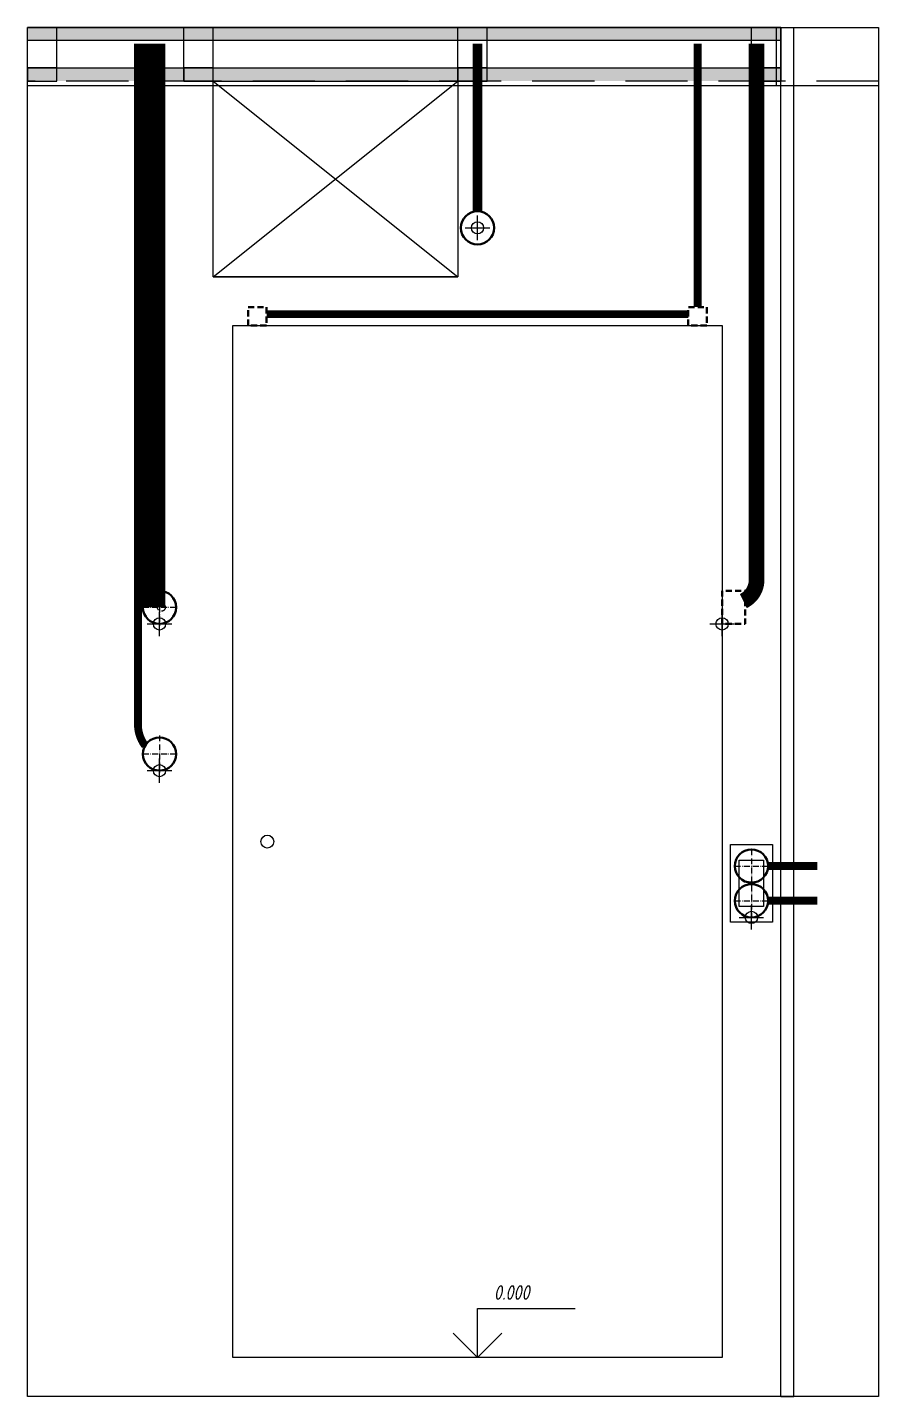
# Model space of a CAD drawing. Header units: millimetres. Extents: x -36531 to 56557, y -58468 to 154.
# Drawn here: x -15047 to -13307, y -44400 to -41600 of the extents above; entities that cross this region are included whole.
import ezdxf

# ---------------------------------------------------------------- set-up
doc = ezdxf.new("R2010")
doc.units = ezdxf.units.MM
doc.header["$PDMODE"] = 34
doc.header["$PDSIZE"] = 25
doc.linetypes.add('ACAD_ISO10W100', pattern=[18.5, 12, -3, 0.5, -3])
doc.linetypes.add('DASHED', pattern=[19.05, 12.7, -6.35])
for name, color, linetype in [('01 Черновое', 7, 'Continuous'), ('02 ЭОМ и СС', 7, 'Continuous'), ('03 Потолок', 7, 'Continuous'), ('04 Лючки', 7, 'Continuous'), ('10 Перегородки', 7, 'Continuous'), ('11 Привязка размеры', 7, 'Continuous')]:
    doc.layers.add(name, color=color, linetype=linetype)
doc.layers.add('100 noprint', color=1, linetype='Continuous', plot=False)
doc.styles.add('ГОСТ-ISOCPEUR', font='isocpeui.ttf', dxfattribs={"width": 0.8})

msp = doc.modelspace()

# ---------------------------------------------------------------- hatches: boundary and pattern name
at = {"layer": '03 Потолок', "lineweight": -2}
for color, points in [(9, [(-13507.2, -41626.7), (-13507.2, -41599.7), (-15047.2, -41599.7), (-15047.2, -41626.7)]), (252, [(-14987.2, -41709.7), (-14987.2, -41682.7), (-15047.2, -41682.7), (-15047.2, -41709.7)]), (252, [(-14667.2, -41709.7), (-14667.2, -41682.7), (-14727.2, -41682.7), (-14727.2, -41709.7)]), (252, [(-14107.2, -41709.7), (-14107.2, -41682.7), (-14167.2, -41682.7), (-14167.2, -41709.7)]), (252, [(-13507.2, -41709.7), (-13507.2, -41682.7), (-13567.2, -41682.7), (-13567.2, -41709.7)])]:
    msp.add_hatch(color=color, dxfattribs=at).paths.add_polyline_path(points)
h = msp.add_hatch(color=9, dxfattribs=at)
h.paths.add_polyline_path([(-14727.2, -41709.7), (-14727.2, -41682.7), (-14987.2, -41682.7), (-14987.2, -41709.7)])
h.paths.add_polyline_path([(-14167.2, -41709.7), (-14167.2, -41682.7), (-14667.2, -41682.7), (-14667.2, -41709.7)])
h.paths.add_polyline_path([(-13567.2, -41709.7), (-13567.2, -41682.7), (-14107.2, -41682.7), (-14107.2, -41709.7)])

# ---------------------------------------------------------------- linework, layer by layer
at = {"layer": '01 Черновое'}
for points in [[(-15047.2, -44399.7), (-15047.2, -41599.7), (-13307.2, -41599.7), (-13307.2, -44399.7)], [(-14627.2, -44319.7), (-14627.2, -42209.7), (-13627.2, -42209.7), (-13627.2, -44319.7)]]:
    msp.add_lwpolyline(points, close=True, dxfattribs=at)
msp.add_circle((-14556.8, -43264.7), 13.2, dxfattribs=at)
at = {"layer": '02 ЭОМ и СС', "color": 254}
for points in [[(-14821.3, -41632.7, 16, 16, 0), (-14821.3, -43024.9, 16, 16, 0.164349), (-14806.6, -43068.6, 16, 16, 0)], [(-14789.3, -41632.7, 16, 16, 0), (-14789.3, -42785.7, 16, 16, 0)], [(-13587.2, -42765.7, 16, 16, 0.287008), (-13564.7, -42729.7, 16, 16, 0), (-13564.7, -41632.7, 16, 16, 0)]]:
    msp.add_lwpolyline(points, format="xyseb", dxfattribs=at)
at = {"layer": '02 ЭОМ и СС', "flags": 128}
for points in [[(-14805.3, -41632.7, 16, 16, 0), (-14805.3, -42785.7, 16, 16, 0)], [(-14773.3, -41632.7, 16, 16, 0), (-14773.3, -42785.7, 16, 16, 0)], [(-13677.2, -42171.7, 16, 16, 0), (-13677.2, -41632.7, 16, 16, 0)], [(-13580.2, -42780.1, 16, 16, 0.287008), (-13548.7, -42729.7, 16, 16, 0), (-13548.7, -41632.7, 16, 16, 0)]]:
    msp.add_lwpolyline(points, format="xyseb", dxfattribs=at)
at = {"layer": '02 ЭОМ и СС', "color": 5, "flags": 128}
msp.add_lwpolyline([(-14127.2, -41975.7, 20, 20, 0), (-14127.2, -41632.7, 20, 20, 0)], format="xyseb", dxfattribs=at)
at = {"layer": '02 ЭОМ и СС', "linetype": 'DASHED', "lineweight": 40, "flags": 128}
for points in [[(-14596.2, -42209.7), (-14596.2, -42171.7), (-14558.2, -42171.7), (-14558.2, -42209.7)], [(-13696.2, -42209.7), (-13696.2, -42171.7), (-13658.2, -42171.7), (-13658.2, -42209.7)], [(-13580.2, -42751.7), (-13580.2, -42819.7), (-13627.2, -42819.7), (-13627.2, -42751.7)]]:
    msp.add_lwpolyline(points, close=True, dxfattribs=at)
at = {"layer": '02 ЭОМ и СС', "const_width": 16, "flags": 128}
msp.add_lwpolyline([(-14558.2, -42186.2), (-13696.2, -42186.2)], dxfattribs=at)
at = {"layer": '02 ЭОМ и СС', "color": 3, "const_width": 16, "flags": 128}
for points in [[(-13533.2, -43314.7), (-13432.2, -43314.7)], [(-13533.2, -43385.7), (-13432.2, -43385.7)]]:
    msp.add_lwpolyline(points, dxfattribs=at)
at = {"layer": '02 ЭОМ и СС', "color": 5, "lineweight": 40}
msp.add_circle((-14127.2, -42009.7), 34, dxfattribs=at)
at = {"layer": '02 ЭОМ и СС', "lineweight": 40}
for centre in [(-14777.2, -42785.7), (-14777.2, -43085.7)]:
    msp.add_circle(centre, 34, dxfattribs=at)
at = {"layer": '02 ЭОМ и СС', "linetype": 'DASHED'}
msp.add_circle((-14773.3, -42785.7), 8, dxfattribs=at)
at = {"layer": '02 ЭОМ и СС', "color": 3, "lineweight": 40}
for centre in [(-13567.2, -43314.7), (-13567.2, -43385.7)]:
    msp.add_circle(centre, 34, dxfattribs=at)
at = {"layer": '03 Потолок', "color": 1, "ltscale": 10}
for p, q in [((-15047.2, -41719.2), (-15047.2, -41599.7)), ((-13507.2, -41599.7), (-15047.2, -41599.7)), ((-14987.2, -41709.7), (-14987.2, -41599.7)), ((-14727.2, -41709.7), (-14727.2, -41599.7)), ((-14667.2, -41709.7), (-14667.2, -41599.7)), ((-14167.2, -41709.7), (-14167.2, -41599.7)), ((-14107.2, -41709.7), (-14107.2, -41599.7)), ((-13567.2, -41709.7), (-13567.2, -41599.7)), ((-13507.2, -41722.2), (-13507.2, -41599.7)), ((-13507.2, -41626.7), (-15047.2, -41626.7)), ((-15047.2, -41682.7), (-13507.2, -41682.7)), ((-14667.2, -42109.7), (-14167.2, -42109.7))]:
    msp.add_line(p, q, dxfattribs=at)
at = {"layer": '03 Потолок', "color": 1, "lineweight": -2}
for p, q in [((-13516.7, -41599.7), (-13516.7, -41719.2)), ((-13507.2, -41719.2), (-15047.2, -41719.2)), ((-13307.2, -41719.2), (-13516.7, -41719.2))]:
    msp.add_line(p, q, dxfattribs=at)
at = {"layer": '03 Потолок', "color": 1, "linetype": 'DASHED', "ltscale": 10}
for p, q in [((-13507.2, -41599.7), (-13507.2, -41709.7)), ((-13507.2, -41709.7), (-15047.2, -41709.7)), ((-13307.2, -41709.7), (-13507.2, -41709.7))]:
    msp.add_line(p, q, dxfattribs=at)
at = {"layer": '03 Потолок', "color": 1, "lineweight": -2}
for points in [[(-14987.2, -41709.7), (-14987.2, -41682.7), (-15047.2, -41682.7), (-15047.2, -41709.7)], [(-14667.2, -41709.7), (-14667.2, -41682.7), (-14727.2, -41682.7), (-14727.2, -41709.7)], [(-14107.2, -41709.7), (-14107.2, -41682.7), (-14167.2, -41682.7), (-14167.2, -41709.7)], [(-13507.2, -41709.7), (-13507.2, -41682.7), (-13567.2, -41682.7), (-13567.2, -41709.7)]]:
    msp.add_lwpolyline(points, close=True, dxfattribs=at)
at = {"layer": '04 Лючки', "color": 2, "lineweight": -2}
for p, q in [((-14667.2, -42109.7), (-14167.2, -41709.7)), ((-14667.2, -41709.7), (-14167.2, -42109.7))]:
    msp.add_line(p, q, dxfattribs=at)
at = {"layer": '04 Лючки', "color": 2, "lineweight": -2, "flags": 128}
msp.add_lwpolyline([(-14167.2, -42109.7), (-14667.2, -42109.7), (-14667.2, -41709.7), (-14167.2, -41709.7)], close=True, dxfattribs=at)
at = {"layer": '10 Перегородки', "color": 1}
for p, q in [((-13507.2, -44399.7), (-13507.2, -41599.7)), ((-13507.2, -41599.7), (-13480.2, -41599.7)), ((-13480.2, -44399.7), (-13480.2, -41599.7)), ((-13507.2, -44399.7), (-13480.2, -44399.7))]:
    msp.add_line(p, q, dxfattribs=at)
at = {"layer": '100 noprint', "color": 2, "lineweight": -2}
for points in [[(-13524.2, -43429.7), (-13610.2, -43429.7), (-13610.2, -43270.7), (-13524.2, -43270.7)], [(-13592.2, -43397.7), (-13592.2, -43302.7), (-13542.2, -43302.7), (-13542.2, -43397.7)]]:
    msp.add_lwpolyline(points, close=True, dxfattribs=at)
at = {"layer": '11 Привязка размеры', "linetype": 'ACAD_ISO10W100'}
for p, q in [((-14777.2, -42747.6), (-14777.2, -42823.4)), ((-14743.2, -42785.7), (-14811.2, -42785.7)), ((-14777.2, -43047.6), (-14777.2, -43123.4)), ((-14743.2, -43085.7), (-14811.2, -43085.7)), ((-13567.2, -43280.7), (-13567.2, -43419.7)), ((-13601.2, -43314.7), (-13533.2, -43314.7)), ((-13601.2, -43385.7), (-13533.2, -43385.7))]:
    msp.add_line(p, q, dxfattribs=at)
at = {"layer": '11 Привязка размеры'}
for q in [(-14177.2, -44269.7), (-14077.2, -44269.7)]:
    msp.add_line((-14127.2, -44319.7), q, dxfattribs=at)
at = {"layer": '11 Привязка размеры', "flags": 128}
msp.add_lwpolyline([(-14127.2, -44319.7), (-14127.2, -44219.7), (-13927.2, -44219.7)], dxfattribs=at)
at = {"layer": '11 Привязка размеры', "lineweight": -2}
for p in [(-14127.2, -42009.7), (-14777.2, -42819.7), (-13627.2, -42819.7), (-14777.2, -43119.7), (-13567.2, -43419.7)]:
    msp.add_point(p, dxfattribs=at)

# ---------------------------------------------------------------- texts
at = {"layer": '11 Привязка размеры', "style": 'ГОСТ-ISOCPEUR', "width": 0.8}
msp.add_text('0.000', height=30, dxfattribs=at).set_placement((-14093.6, -44201.8))

doc.saveas('drawing.dxf')
